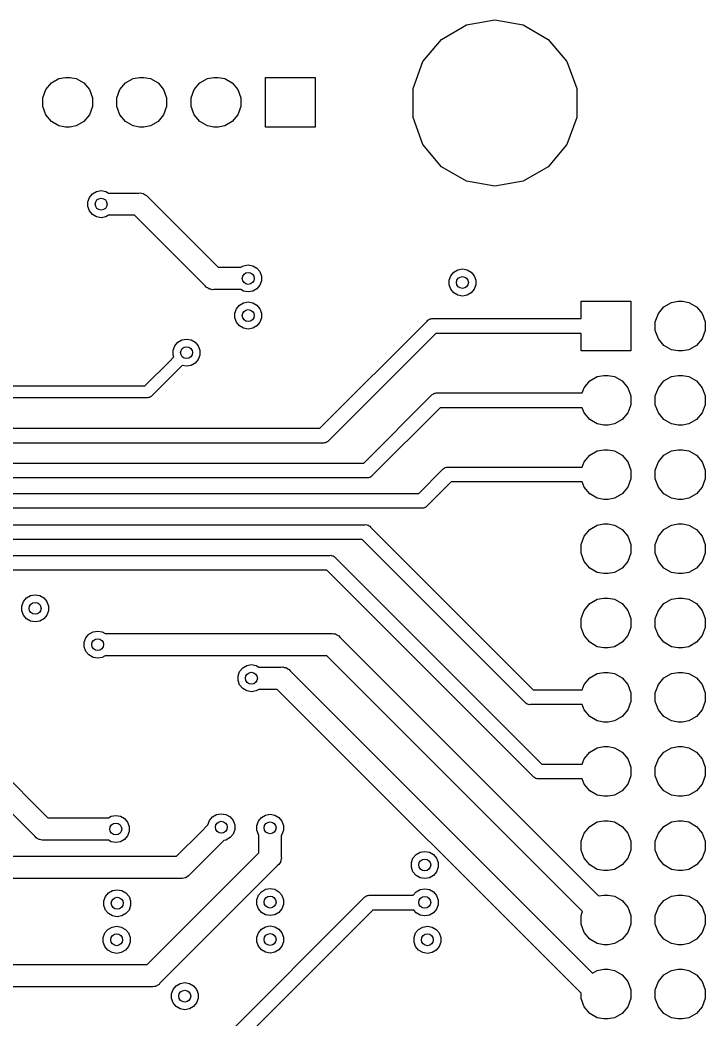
# Model space of a CAD drawing. Extents: x 91.5 to 190.2, y -113.9 to -59.9.
# Drawn here: x 164.84 to 188.28, y -94.12 to -59.94 of the extents above; entities that cross this region are included whole.
import ezdxf

# ---------------------------------------------------------------- set-up
doc = ezdxf.new("R2010")
doc.units = 0
doc.header["$MEASUREMENT"] = 0
doc.layers.add('BLACK', color=7, linetype='CONTINUOUS')

msp = doc.modelspace()

# ---------------------------------------------------------------- linework, layer by layer
at = {"layer": 'BLACK', "linetype": 'CONTINUOUS'}
for p, q in [((179.262, -60.602), (180.118, -60.1083)), ((180.118, -60.1083), (181.09, -59.9368)), ((181.09, -59.9368), (182.062, -60.1083)), ((182.062, -60.1083), (182.918, -60.602)), ((178.628, -61.3584), (179.262, -60.602)), ((182.918, -60.602), (183.552, -61.3584)), ((178.29, -62.2863), (178.628, -61.3584)), ((183.552, -61.3584), (183.89, -62.2863)), ((165.723, -62.3184), (165.915, -62.0888)), ((165.915, -62.0888), (166.175, -61.9389)), ((166.175, -61.9389), (166.396, -61.9)), ((166.396, -61.9), (166.544, -61.9)), ((166.544, -61.9), (166.765, -61.9389)), ((166.765, -61.9389), (167.025, -62.0888)), ((167.025, -62.0888), (167.217, -62.3184)), ((168.263, -62.3184), (168.455, -62.0888)), ((168.455, -62.0888), (168.715, -61.9389)), ((168.715, -61.9389), (168.936, -61.9)), ((168.936, -61.9), (169.084, -61.9)), ((169.084, -61.9), (169.305, -61.9389)), ((169.305, -61.9389), (169.565, -62.0888)), ((169.565, -62.0888), (169.757, -62.3184)), ((170.803, -62.3184), (170.995, -62.0888)), ((170.995, -62.0888), (171.255, -61.9389)), ((171.255, -61.9389), (171.476, -61.9)), ((171.476, -61.9), (171.624, -61.9)), ((171.624, -61.9), (171.845, -61.9389)), ((171.845, -61.9389), (172.105, -62.0888)), ((172.105, -62.0888), (172.297, -62.3184)), ((173.24, -63.6), (173.24, -61.9)), ((173.24, -61.9), (174.94, -61.9)), ((174.94, -61.9), (174.94, -63.6)), ((165.62, -62.6001), (165.723, -62.3184)), ((167.217, -62.3184), (167.32, -62.6001)), ((168.16, -62.6001), (168.263, -62.3184)), ((169.757, -62.3184), (169.86, -62.6001)), ((170.7, -62.6001), (170.803, -62.3184)), ((172.297, -62.3184), (172.4, -62.6001)), ((178.29, -63.2737), (178.29, -62.2863)), ((183.89, -62.2863), (183.89, -63.2737)), ((165.62, -62.8999), (165.62, -62.6001)), ((165.723, -63.1816), (165.62, -62.8999)), ((167.32, -62.8999), (167.217, -63.1816)), ((167.32, -62.6001), (167.32, -62.8999)), ((168.16, -62.8999), (168.16, -62.6001)), ((168.263, -63.1816), (168.16, -62.8999)), ((169.86, -62.8999), (169.757, -63.1816)), ((169.86, -62.6001), (169.86, -62.8999)), ((170.7, -62.8999), (170.7, -62.6001)), ((170.803, -63.1816), (170.7, -62.8999)), ((172.4, -62.8999), (172.297, -63.1816)), ((172.4, -62.6001), (172.4, -62.8999)), ((165.915, -63.4112), (165.723, -63.1816)), ((167.217, -63.1816), (167.025, -63.4112)), ((168.455, -63.4112), (168.263, -63.1816)), ((169.757, -63.1816), (169.565, -63.4112)), ((170.995, -63.4112), (170.803, -63.1816)), ((172.297, -63.1816), (172.105, -63.4112)), ((166.175, -63.5611), (165.915, -63.4112)), ((166.396, -63.6), (166.175, -63.5611)), ((166.765, -63.5611), (166.544, -63.6)), ((167.025, -63.4112), (166.765, -63.5611)), ((168.715, -63.5611), (168.455, -63.4112)), ((168.936, -63.6), (168.715, -63.5611)), ((169.305, -63.5611), (169.084, -63.6)), ((169.565, -63.4112), (169.305, -63.5611)), ((171.255, -63.5611), (170.995, -63.4112)), ((171.476, -63.6), (171.255, -63.5611)), ((171.845, -63.5611), (171.624, -63.6)), ((172.105, -63.4112), (171.845, -63.5611)), ((178.628, -64.2016), (178.29, -63.2737)), ((183.89, -63.2737), (183.552, -64.2016)), ((166.544, -63.6), (166.396, -63.6)), ((169.084, -63.6), (168.936, -63.6)), ((171.624, -63.6), (171.476, -63.6)), ((174.94, -63.6), (173.24, -63.6)), ((179.262, -64.958), (178.628, -64.2016)), ((183.552, -64.2016), (182.918, -64.958)), ((180.118, -65.4517), (179.262, -64.958)), ((182.918, -64.958), (182.062, -65.4517)), ((181.09, -65.6232), (180.118, -65.4517)), ((182.062, -65.4517), (181.09, -65.6232)), ((167.218, -66.0079), (167.322, -65.8844)), ((167.322, -65.8844), (167.461, -65.8037)), ((167.461, -65.8037), (167.62, -65.7757)), ((167.62, -65.7757), (167.779, -65.8037)), ((167.779, -65.8037), (167.874, -65.859)), ((167.874, -65.859), (168.903, -65.859)), ((168.903, -65.859), (168.954, -65.8546)), ((168.954, -65.8546), (169.003, -65.8677)), ((169.003, -65.8677), (169.052, -65.8765)), ((169.052, -65.8765), (169.067, -65.885)), ((169.067, -65.885), (169.083, -65.8894)), ((169.083, -65.8894), (169.125, -65.9184)), ((169.125, -65.9184), (169.169, -65.9436)), ((169.169, -65.9436), (169.201, -65.9824)), ((167.163, -66.1594), (167.218, -66.0079)), ((167.163, -66.3206), (167.163, -66.1594)), ((169.201, -65.9824), (171.618, -68.399)), ((167.218, -66.4721), (167.163, -66.3206)), ((167.322, -66.5956), (167.218, -66.4721)), ((167.461, -66.6763), (167.322, -66.5956)), ((167.874, -66.621), (167.779, -66.6763)), ((168.762, -66.621), (167.874, -66.621)), ((171.179, -69.0377), (168.762, -66.621)), ((167.62, -66.7043), (167.461, -66.6763)), ((167.779, -66.6763), (167.62, -66.7043)), ((172.396, -68.399), (172.491, -68.3437)), ((172.491, -68.3437), (172.65, -68.3157)), ((172.65, -68.3157), (172.809, -68.3437)), ((172.809, -68.3437), (172.948, -68.4244)), ((171.618, -68.399), (172.396, -68.399)), ((172.948, -68.4244), (173.052, -68.5479)), ((173.052, -68.5479), (173.107, -68.6994)), ((173.107, -68.6994), (173.107, -68.8606)), ((179.523, -68.8394), (179.578, -68.6879)), ((179.578, -68.6879), (179.682, -68.5644)), ((179.682, -68.5644), (179.821, -68.4837)), ((179.821, -68.4837), (179.98, -68.4557)), ((179.98, -68.4557), (180.139, -68.4837)), ((180.139, -68.4837), (180.278, -68.5644)), ((180.278, -68.5644), (180.382, -68.6879)), ((180.382, -68.6879), (180.437, -68.8394)), ((171.211, -69.0764), (171.179, -69.0377)), ((173.052, -69.0121), (172.948, -69.1356)), ((173.107, -68.8606), (173.052, -69.0121)), ((179.523, -69.0006), (179.523, -68.8394)), ((179.578, -69.1521), (179.523, -69.0006)), ((180.437, -69.0006), (180.382, -69.1521)), ((180.437, -68.8394), (180.437, -69.0006)), ((171.255, -69.1016), (171.211, -69.0764)), ((171.296, -69.1306), (171.255, -69.1016)), ((171.313, -69.135), (171.296, -69.1306)), ((171.328, -69.1435), (171.313, -69.135)), ((171.377, -69.1523), (171.328, -69.1435)), ((171.426, -69.1654), (171.377, -69.1523)), ((171.477, -69.161), (171.426, -69.1654)), ((172.396, -69.161), (171.477, -69.161)), ((172.491, -69.2163), (172.396, -69.161)), ((172.65, -69.2443), (172.491, -69.2163)), ((172.809, -69.2163), (172.65, -69.2443)), ((172.948, -69.1356), (172.809, -69.2163)), ((179.682, -69.2756), (179.578, -69.1521)), ((179.821, -69.3563), (179.682, -69.2756)), ((179.98, -69.3843), (179.821, -69.3563)), ((180.139, -69.3563), (179.98, -69.3843)), ((180.278, -69.2756), (180.139, -69.3563)), ((180.382, -69.1521), (180.278, -69.2756)), ((172.248, -69.8179), (172.352, -69.6944)), ((172.352, -69.6944), (172.491, -69.6137)), ((172.491, -69.6137), (172.65, -69.5857)), ((172.65, -69.5857), (172.809, -69.6137)), ((172.809, -69.6137), (172.948, -69.6944)), ((172.948, -69.6944), (173.052, -69.8179)), ((184.04, -70.156), (184.04, -69.56)), ((184.04, -69.56), (185.74, -69.56)), ((185.74, -69.56), (185.74, -71.26)), ((186.875, -69.7488), (187.135, -69.5989)), ((187.135, -69.5989), (187.356, -69.56)), ((187.356, -69.56), (187.504, -69.56)), ((187.504, -69.56), (187.725, -69.5989)), ((187.725, -69.5989), (187.985, -69.7488)), ((172.193, -69.9694), (172.248, -69.8179)), ((172.193, -70.1306), (172.193, -69.9694)), ((173.052, -69.8179), (173.107, -69.9694)), ((173.107, -69.9694), (173.107, -70.1306)), ((186.58, -70.2601), (186.683, -69.9784)), ((186.683, -69.9784), (186.875, -69.7488)), ((187.985, -69.7488), (188.177, -69.9784)), ((188.177, -69.9784), (188.28, -70.2601)), ((172.248, -70.2821), (172.193, -70.1306)), ((172.352, -70.4056), (172.248, -70.2821)), ((172.491, -70.4863), (172.352, -70.4056)), ((172.948, -70.4056), (172.809, -70.4863)), ((173.052, -70.2821), (172.948, -70.4056)), ((173.107, -70.1306), (173.052, -70.2821)), ((175.105, -73.906), (178.773, -70.2382)), ((178.773, -70.2382), (178.794, -70.2124)), ((178.794, -70.2124), (178.823, -70.1956)), ((178.823, -70.1956), (178.851, -70.1762)), ((178.851, -70.1762), (178.862, -70.1733)), ((178.862, -70.1733), (178.872, -70.1676)), ((178.872, -70.1676), (178.905, -70.1618)), ((178.905, -70.1618), (178.938, -70.1531)), ((178.938, -70.1531), (178.971, -70.156)), ((178.971, -70.156), (184.04, -70.156)), ((186.58, -70.5599), (186.58, -70.2601)), ((188.28, -70.2601), (188.28, -70.5599)), ((172.65, -70.5143), (172.491, -70.4863)), ((172.809, -70.4863), (172.65, -70.5143)), ((179.065, -70.664), (175.397, -74.3318)), ((184.04, -70.664), (179.065, -70.664)), ((184.04, -71.26), (184.04, -70.664)), ((186.683, -70.8416), (186.58, -70.5599)), ((188.28, -70.5599), (188.177, -70.8416)), ((170.083, -71.2394), (170.138, -71.0879)), ((170.138, -71.0879), (170.242, -70.9644)), ((170.242, -70.9644), (170.381, -70.8837)), ((170.381, -70.8837), (170.54, -70.8557)), ((170.54, -70.8557), (170.699, -70.8837)), ((170.699, -70.8837), (170.838, -70.9644)), ((170.838, -70.9644), (170.942, -71.0879)), ((170.942, -71.0879), (170.997, -71.2394)), ((186.875, -71.0712), (186.683, -70.8416)), ((187.135, -71.2211), (186.875, -71.0712)), ((187.985, -71.0712), (187.725, -71.2211)), ((188.177, -70.8416), (187.985, -71.0712)), ((170.083, -71.4006), (170.083, -71.2394)), ((170.107, -71.466), (170.083, -71.4006)), ((170.997, -71.4006), (170.942, -71.5521)), ((170.997, -71.2394), (170.997, -71.4006)), ((185.74, -71.26), (184.04, -71.26)), ((187.356, -71.26), (187.135, -71.2211)), ((187.504, -71.26), (187.356, -71.26)), ((187.725, -71.2211), (187.504, -71.26)), ((169.116, -72.4568), (169.952, -71.6209)), ((169.952, -71.6209), (170.107, -71.466)), ((169.952, -71.6209), (169.952, -71.6209)), ((170.39, -71.7577), (170.239, -71.9083)), ((170.54, -71.7843), (170.39, -71.7577)), ((170.699, -71.7563), (170.54, -71.7843)), ((170.838, -71.6756), (170.699, -71.7563)), ((170.942, -71.5521), (170.838, -71.6756)), ((170.239, -71.9083), (169.35, -72.7974)), ((170.239, -71.9083), (170.239, -71.9083)), ((184.595, -72.1389), (184.816, -72.1)), ((184.816, -72.1), (184.964, -72.1)), ((184.964, -72.1), (185.185, -72.1389)), ((187.135, -72.1389), (187.356, -72.1)), ((187.356, -72.1), (187.504, -72.1)), ((187.504, -72.1), (187.725, -72.1389)), ((158.743, -72.4568), (169.116, -72.4568)), ((184.143, -72.5184), (184.335, -72.2888)), ((184.335, -72.2888), (184.595, -72.1389)), ((185.185, -72.1389), (185.445, -72.2888)), ((185.445, -72.2888), (185.637, -72.5184)), ((186.683, -72.5184), (186.875, -72.2888)), ((186.875, -72.2888), (187.135, -72.1389)), ((187.725, -72.1389), (187.985, -72.2888)), ((187.985, -72.2888), (188.177, -72.5184)), ((169.35, -72.7974), (169.333, -72.8181)), ((176.605, -75.096), (178.923, -72.7782)), ((178.923, -72.7782), (178.944, -72.7524)), ((178.944, -72.7524), (178.973, -72.7356)), ((178.973, -72.7356), (179.001, -72.7162)), ((179.001, -72.7162), (179.012, -72.7133)), ((179.012, -72.7133), (179.022, -72.7076)), ((179.022, -72.7076), (179.055, -72.7018)), ((179.055, -72.7018), (179.088, -72.6931)), ((179.088, -72.6931), (179.121, -72.696)), ((179.121, -72.696), (184.078, -72.696)), ((184.078, -72.696), (184.143, -72.5184)), ((185.637, -72.5184), (185.74, -72.8001)), ((185.74, -72.8001), (185.74, -73.0999)), ((186.58, -72.8001), (186.683, -72.5184)), ((186.58, -73.0999), (186.58, -72.8001)), ((188.177, -72.5184), (188.28, -72.8001)), ((188.28, -72.8001), (188.28, -73.0999)), ((169.191, -72.8632), (158.743, -72.8632)), ((169.218, -72.8655), (169.191, -72.8632)), ((169.244, -72.8586), (169.218, -72.8655)), ((169.271, -72.8539), (169.244, -72.8586)), ((169.278, -72.8494), (169.271, -72.8539)), ((169.287, -72.847), (169.278, -72.8494)), ((169.309, -72.8315), (169.287, -72.847)), ((169.333, -72.8181), (169.309, -72.8315)), ((185.74, -73.0999), (185.637, -73.3816)), ((186.683, -73.3816), (186.58, -73.0999)), ((188.28, -73.0999), (188.177, -73.3816)), ((179.215, -73.204), (176.897, -75.5218)), ((184.078, -73.204), (179.215, -73.204)), ((184.143, -73.3816), (184.078, -73.204)), ((184.335, -73.6112), (184.143, -73.3816)), ((185.637, -73.3816), (185.445, -73.6112)), ((186.875, -73.6112), (186.683, -73.3816)), ((188.177, -73.3816), (187.985, -73.6112)), ((184.595, -73.7611), (184.335, -73.6112)), ((184.816, -73.8), (184.595, -73.7611)), ((184.964, -73.8), (184.816, -73.8)), ((185.185, -73.7611), (184.964, -73.8)), ((185.445, -73.6112), (185.185, -73.7611)), ((187.135, -73.7611), (186.875, -73.6112)), ((187.356, -73.8), (187.135, -73.7611)), ((187.504, -73.8), (187.356, -73.8)), ((187.725, -73.7611), (187.504, -73.8)), ((187.985, -73.6112), (187.725, -73.7611)), ((144.051, -73.906), (175.105, -73.906)), ((175.199, -74.414), (144.145, -74.414)), ((175.232, -74.4169), (175.199, -74.414)), ((175.265, -74.4082), (175.232, -74.4169)), ((175.298, -74.4024), (175.265, -74.4082)), ((175.308, -74.3967), (175.298, -74.4024)), ((175.319, -74.3938), (175.308, -74.3967)), ((175.347, -74.3744), (175.319, -74.3938)), ((175.376, -74.3576), (175.347, -74.3744)), ((175.397, -74.3318), (175.376, -74.3576)), ((184.143, -75.0584), (184.335, -74.8288)), ((184.335, -74.8288), (184.595, -74.6789)), ((184.595, -74.6789), (184.816, -74.64)), ((184.816, -74.64), (184.964, -74.64)), ((184.964, -74.64), (185.185, -74.6789)), ((185.185, -74.6789), (185.445, -74.8288)), ((185.445, -74.8288), (185.637, -75.0584)), ((186.683, -75.0584), (186.875, -74.8288)), ((186.875, -74.8288), (187.135, -74.6789)), ((187.135, -74.6789), (187.356, -74.64)), ((187.356, -74.64), (187.504, -74.64)), ((187.504, -74.64), (187.725, -74.6789)), ((187.725, -74.6789), (187.985, -74.8288)), ((187.985, -74.8288), (188.177, -75.0584)), ((144.651, -75.096), (176.605, -75.096)), ((184.078, -75.236), (184.143, -75.0584)), ((185.637, -75.0584), (185.74, -75.3401)), ((186.58, -75.3401), (186.683, -75.0584)), ((188.177, -75.0584), (188.28, -75.3401)), ((176.876, -75.5476), (176.847, -75.5644)), ((176.897, -75.5218), (176.876, -75.5476)), ((178.485, -76.136), (179.303, -75.3182)), ((179.303, -75.3182), (179.324, -75.2924)), ((179.324, -75.2924), (179.353, -75.2756)), ((179.353, -75.2756), (179.381, -75.2562)), ((179.381, -75.2562), (179.392, -75.2533)), ((179.392, -75.2533), (179.402, -75.2476)), ((179.402, -75.2476), (179.435, -75.2418)), ((179.435, -75.2418), (179.468, -75.2331)), ((179.468, -75.2331), (179.501, -75.236)), ((179.501, -75.236), (184.078, -75.236)), ((185.74, -75.3401), (185.74, -75.6399)), ((186.58, -75.6399), (186.58, -75.3401)), ((188.28, -75.3401), (188.28, -75.6399)), ((176.699, -75.604), (144.745, -75.604)), ((176.732, -75.6069), (176.699, -75.604)), ((176.765, -75.5982), (176.732, -75.6069)), ((176.798, -75.5924), (176.765, -75.5982)), ((176.808, -75.5867), (176.798, -75.5924)), ((176.819, -75.5838), (176.808, -75.5867)), ((176.847, -75.5644), (176.819, -75.5838)), ((179.595, -75.744), (178.777, -76.5618)), ((184.078, -75.744), (179.595, -75.744)), ((184.143, -75.9216), (184.078, -75.744)), ((185.74, -75.6399), (185.637, -75.9216)), ((186.683, -75.9216), (186.58, -75.6399)), ((188.28, -75.6399), (188.177, -75.9216)), ((145.561, -76.136), (178.485, -76.136)), ((184.335, -76.1512), (184.143, -75.9216)), ((184.595, -76.3011), (184.335, -76.1512)), ((185.445, -76.1512), (185.185, -76.3011)), ((185.637, -75.9216), (185.445, -76.1512)), ((186.875, -76.1512), (186.683, -75.9216)), ((187.135, -76.3011), (186.875, -76.1512)), ((187.985, -76.1512), (187.725, -76.3011)), ((188.177, -75.9216), (187.985, -76.1512)), ((178.777, -76.5618), (178.756, -76.5876)), ((184.816, -76.34), (184.595, -76.3011)), ((184.964, -76.34), (184.816, -76.34)), ((185.185, -76.3011), (184.964, -76.34)), ((187.356, -76.34), (187.135, -76.3011)), ((187.504, -76.34), (187.356, -76.34)), ((187.725, -76.3011), (187.504, -76.34)), ((178.579, -76.644), (145.655, -76.644)), ((178.612, -76.6469), (178.579, -76.644)), ((178.645, -76.6382), (178.612, -76.6469)), ((178.678, -76.6324), (178.645, -76.6382)), ((178.688, -76.6267), (178.678, -76.6324)), ((178.699, -76.6238), (178.688, -76.6267)), ((178.727, -76.6044), (178.699, -76.6238)), ((178.756, -76.5876), (178.727, -76.6044)), ((151.561, -77.206), (176.639, -77.206)), ((176.639, -77.206), (176.672, -77.2031)), ((176.672, -77.2031), (176.705, -77.2118)), ((176.705, -77.2118), (176.738, -77.2176)), ((176.738, -77.2176), (176.748, -77.2233)), ((176.748, -77.2233), (176.759, -77.2262)), ((176.759, -77.2262), (176.787, -77.2456)), ((176.787, -77.2456), (176.816, -77.2624)), ((184.335, -77.3688), (184.595, -77.2189)), ((184.595, -77.2189), (184.816, -77.18)), ((184.816, -77.18), (184.964, -77.18)), ((184.964, -77.18), (185.185, -77.2189)), ((185.185, -77.2189), (185.445, -77.3688)), ((186.875, -77.3688), (187.135, -77.2189)), ((187.135, -77.2189), (187.356, -77.18)), ((187.356, -77.18), (187.504, -77.18)), ((187.504, -77.18), (187.725, -77.2189)), ((187.725, -77.2189), (187.985, -77.3688)), ((176.816, -77.2624), (176.837, -77.2882)), ((176.837, -77.2882), (182.405, -82.856)), ((184.04, -77.8801), (184.143, -77.5984)), ((184.143, -77.5984), (184.335, -77.3688)), ((185.445, -77.3688), (185.637, -77.5984)), ((185.637, -77.5984), (185.74, -77.8801)), ((186.58, -77.8801), (186.683, -77.5984)), ((186.683, -77.5984), (186.875, -77.3688)), ((187.985, -77.3688), (188.177, -77.5984)), ((188.177, -77.5984), (188.28, -77.8801)), ((176.545, -77.714), (151.655, -77.714)), ((182.113, -83.2818), (176.545, -77.714)), ((184.04, -78.1799), (184.04, -77.8801)), ((185.74, -77.8801), (185.74, -78.1799)), ((186.58, -78.1799), (186.58, -77.8801)), ((188.28, -77.8801), (188.28, -78.1799)), ((158.821, -78.256), (175.439, -78.256)), ((175.439, -78.256), (175.472, -78.2531)), ((175.472, -78.2531), (175.505, -78.2618)), ((175.505, -78.2618), (175.538, -78.2676)), ((175.538, -78.2676), (175.548, -78.2733)), ((175.548, -78.2733), (175.559, -78.2762)), ((175.559, -78.2762), (175.587, -78.2956)), ((184.143, -78.4616), (184.04, -78.1799)), ((185.74, -78.1799), (185.637, -78.4616)), ((186.683, -78.4616), (186.58, -78.1799)), ((188.28, -78.1799), (188.177, -78.4616)), ((175.587, -78.2956), (175.616, -78.3124)), ((175.616, -78.3124), (175.637, -78.3382)), ((175.637, -78.3382), (182.695, -85.396)), ((184.335, -78.6912), (184.143, -78.4616)), ((185.637, -78.4616), (185.445, -78.6912)), ((186.875, -78.6912), (186.683, -78.4616)), ((188.177, -78.4616), (187.985, -78.6912)), ((175.345, -78.764), (158.915, -78.764)), ((182.403, -85.8218), (175.345, -78.764)), ((184.595, -78.8411), (184.335, -78.6912)), ((184.816, -78.88), (184.595, -78.8411)), ((184.964, -78.88), (184.816, -78.88)), ((185.185, -78.8411), (184.964, -78.88)), ((185.445, -78.6912), (185.185, -78.8411)), ((187.135, -78.8411), (186.875, -78.6912)), ((187.356, -78.88), (187.135, -78.8411)), ((187.504, -78.88), (187.356, -78.88)), ((187.725, -78.8411), (187.504, -78.88)), ((187.985, -78.6912), (187.725, -78.8411)), ((165.062, -79.7144), (165.201, -79.6337)), ((165.201, -79.6337), (165.36, -79.6057)), ((165.36, -79.6057), (165.519, -79.6337)), ((165.519, -79.6337), (165.658, -79.7144)), ((164.903, -79.9894), (164.958, -79.8379)), ((164.903, -80.1506), (164.903, -79.9894)), ((164.958, -79.8379), (165.062, -79.7144)), ((165.658, -79.7144), (165.762, -79.8379)), ((165.762, -79.8379), (165.817, -79.9894)), ((165.817, -79.9894), (165.817, -80.1506)), ((184.143, -80.1384), (184.335, -79.9088)), ((184.335, -79.9088), (184.595, -79.7589)), ((184.595, -79.7589), (184.816, -79.72)), ((184.816, -79.72), (184.964, -79.72)), ((184.964, -79.72), (185.185, -79.7589)), ((185.185, -79.7589), (185.445, -79.9088)), ((185.445, -79.9088), (185.637, -80.1384)), ((186.683, -80.1384), (186.875, -79.9088)), ((186.875, -79.9088), (187.135, -79.7589)), ((187.135, -79.7589), (187.356, -79.72)), ((187.356, -79.72), (187.504, -79.72)), ((187.504, -79.72), (187.725, -79.7589)), ((187.725, -79.7589), (187.985, -79.9088)), ((187.985, -79.9088), (188.177, -80.1384)), ((164.958, -80.3021), (164.903, -80.1506)), ((165.062, -80.4256), (164.958, -80.3021)), ((165.762, -80.3021), (165.658, -80.4256)), ((165.817, -80.1506), (165.762, -80.3021)), ((184.04, -80.4201), (184.143, -80.1384)), ((185.637, -80.1384), (185.74, -80.4201)), ((186.58, -80.4201), (186.683, -80.1384)), ((188.177, -80.1384), (188.28, -80.4201)), ((165.201, -80.5063), (165.062, -80.4256)), ((165.36, -80.5343), (165.201, -80.5063)), ((165.519, -80.5063), (165.36, -80.5343)), ((165.658, -80.4256), (165.519, -80.5063)), ((184.04, -80.7199), (184.04, -80.4201)), ((185.74, -80.4201), (185.74, -80.7199)), ((186.58, -80.7199), (186.58, -80.4201)), ((188.28, -80.4201), (188.28, -80.7199)), ((167.098, -81.0779), (167.202, -80.9544)), ((167.202, -80.9544), (167.341, -80.8737)), ((167.341, -80.8737), (167.5, -80.8457)), ((167.5, -80.8457), (167.659, -80.8737)), ((167.659, -80.8737), (167.754, -80.929)), ((167.754, -80.929), (175.483, -80.929)), ((175.483, -80.929), (175.534, -80.9246)), ((175.534, -80.9246), (175.583, -80.9377)), ((175.583, -80.9377), (175.632, -80.9465)), ((175.632, -80.9465), (175.647, -80.955)), ((175.647, -80.955), (175.663, -80.9594)), ((175.663, -80.9594), (175.705, -80.9884)), ((175.705, -80.9884), (175.749, -81.0136)), ((175.749, -81.0136), (175.781, -81.0524)), ((184.143, -81.0016), (184.04, -80.7199)), ((184.335, -81.2312), (184.143, -81.0016)), ((185.637, -81.0016), (185.445, -81.2312)), ((185.74, -80.7199), (185.637, -81.0016)), ((186.683, -81.0016), (186.58, -80.7199)), ((186.875, -81.2312), (186.683, -81.0016)), ((188.177, -81.0016), (187.985, -81.2312)), ((188.28, -80.7199), (188.177, -81.0016)), ((167.043, -81.2294), (167.098, -81.0779)), ((167.043, -81.3906), (167.043, -81.2294)), ((175.781, -81.0524), (184.64, -89.911)), ((184.595, -81.3811), (184.335, -81.2312)), ((185.445, -81.2312), (185.185, -81.3811)), ((187.135, -81.3811), (186.875, -81.2312)), ((187.985, -81.2312), (187.725, -81.3811)), ((167.098, -81.5421), (167.043, -81.3906)), ((167.202, -81.6656), (167.098, -81.5421)), ((167.341, -81.7463), (167.202, -81.6656)), ((167.754, -81.691), (167.659, -81.7463)), ((175.342, -81.691), (167.754, -81.691)), ((184.091, -90.4399), (175.342, -81.691)), ((184.816, -81.42), (184.595, -81.3811)), ((184.964, -81.42), (184.816, -81.42)), ((185.185, -81.3811), (184.964, -81.42)), ((187.356, -81.42), (187.135, -81.3811)), ((187.504, -81.42), (187.356, -81.42)), ((187.725, -81.3811), (187.504, -81.42)), ((167.5, -81.7743), (167.341, -81.7463)), ((167.659, -81.7463), (167.5, -81.7743)), ((172.462, -82.1044), (172.601, -82.0237)), ((172.601, -82.0237), (172.76, -81.9957)), ((172.76, -81.9957), (172.919, -82.0237)), ((172.919, -82.0237), (173.014, -82.079)), ((172.303, -82.3794), (172.358, -82.2279)), ((172.303, -82.5406), (172.303, -82.3794)), ((172.358, -82.2279), (172.462, -82.1044)), ((173.014, -82.079), (173.783, -82.079)), ((173.783, -82.079), (173.834, -82.0746)), ((173.834, -82.0746), (173.883, -82.0877)), ((173.883, -82.0877), (173.932, -82.0965)), ((173.932, -82.0965), (173.947, -82.105)), ((173.947, -82.105), (173.963, -82.1094)), ((173.963, -82.1094), (174.005, -82.1384)), ((174.005, -82.1384), (174.049, -82.1636)), ((174.049, -82.1636), (174.081, -82.2024)), ((174.081, -82.2024), (184.432, -92.553)), ((184.335, -82.4488), (184.595, -82.2989)), ((184.595, -82.2989), (184.816, -82.26)), ((184.816, -82.26), (184.964, -82.26)), ((184.964, -82.26), (185.185, -82.2989)), ((185.185, -82.2989), (185.445, -82.4488)), ((186.875, -82.4488), (187.135, -82.2989)), ((187.135, -82.2989), (187.356, -82.26)), ((187.356, -82.26), (187.504, -82.26)), ((187.504, -82.26), (187.725, -82.2989)), ((187.725, -82.2989), (187.985, -82.4488)), ((172.358, -82.6921), (172.303, -82.5406)), ((172.462, -82.8156), (172.358, -82.6921)), ((184.078, -82.856), (184.143, -82.6784)), ((184.143, -82.6784), (184.335, -82.4488)), ((185.445, -82.4488), (185.637, -82.6784)), ((185.637, -82.6784), (185.74, -82.9601)), ((186.58, -82.9601), (186.683, -82.6784)), ((186.683, -82.6784), (186.875, -82.4488)), ((187.985, -82.4488), (188.177, -82.6784)), ((188.177, -82.6784), (188.28, -82.9601)), ((172.601, -82.8963), (172.462, -82.8156)), ((172.76, -82.9243), (172.601, -82.8963)), ((172.919, -82.8963), (172.76, -82.9243)), ((173.014, -82.841), (172.919, -82.8963)), ((173.642, -82.841), (173.014, -82.841)), ((184.04, -93.2388), (173.642, -82.841)), ((182.405, -82.856), (184.078, -82.856)), ((185.74, -82.9601), (185.74, -83.2599)), ((186.58, -83.2599), (186.58, -82.9601)), ((188.28, -82.9601), (188.28, -83.2599)), ((182.134, -83.3076), (182.113, -83.2818)), ((182.163, -83.3244), (182.134, -83.3076)), ((182.191, -83.3438), (182.163, -83.3244)), ((182.202, -83.3467), (182.191, -83.3438)), ((182.212, -83.3524), (182.202, -83.3467)), ((182.245, -83.3582), (182.212, -83.3524)), ((182.278, -83.3669), (182.245, -83.3582)), ((182.311, -83.364), (182.278, -83.3669)), ((184.078, -83.364), (182.311, -83.364)), ((184.143, -83.5416), (184.078, -83.364)), ((185.74, -83.2599), (185.637, -83.5416)), ((186.683, -83.5416), (186.58, -83.2599)), ((188.28, -83.2599), (188.177, -83.5416)), ((184.335, -83.7712), (184.143, -83.5416)), ((185.637, -83.5416), (185.445, -83.7712)), ((186.875, -83.7712), (186.683, -83.5416)), ((188.177, -83.5416), (187.985, -83.7712)), ((162.591, -84.0322), (165.798, -87.239)), ((184.595, -83.9211), (184.335, -83.7712)), ((184.816, -83.96), (184.595, -83.9211)), ((184.964, -83.96), (184.816, -83.96)), ((185.185, -83.9211), (184.964, -83.96)), ((185.445, -83.7712), (185.185, -83.9211)), ((187.135, -83.9211), (186.875, -83.7712)), ((187.356, -83.96), (187.135, -83.9211)), ((187.504, -83.96), (187.356, -83.96)), ((187.725, -83.9211), (187.504, -83.96)), ((187.985, -83.7712), (187.725, -83.9211)), ((165.359, -87.8776), (161.952, -84.4712)), ((184.143, -85.2184), (184.335, -84.9888)), ((184.335, -84.9888), (184.595, -84.8389)), ((184.595, -84.8389), (184.816, -84.8)), ((184.816, -84.8), (184.964, -84.8)), ((184.964, -84.8), (185.185, -84.8389)), ((185.185, -84.8389), (185.445, -84.9888)), ((185.445, -84.9888), (185.637, -85.2184)), ((186.683, -85.2184), (186.875, -84.9888)), ((186.875, -84.9888), (187.135, -84.8389)), ((187.135, -84.8389), (187.356, -84.8)), ((187.356, -84.8), (187.504, -84.8)), ((187.504, -84.8), (187.725, -84.8389)), ((187.725, -84.8389), (187.985, -84.9888)), ((187.985, -84.9888), (188.177, -85.2184)), ((182.695, -85.396), (184.078, -85.396)), ((184.078, -85.396), (184.143, -85.2184)), ((185.637, -85.2184), (185.74, -85.5001)), ((186.58, -85.5001), (186.683, -85.2184)), ((188.177, -85.2184), (188.28, -85.5001)), ((185.74, -85.7999), (185.637, -86.0816)), ((185.74, -85.5001), (185.74, -85.7999)), ((186.58, -85.7999), (186.58, -85.5001)), ((186.683, -86.0816), (186.58, -85.7999)), ((188.28, -85.7999), (188.177, -86.0816)), ((188.28, -85.5001), (188.28, -85.7999)), ((182.424, -85.8476), (182.403, -85.8218)), ((182.453, -85.8644), (182.424, -85.8476)), ((182.481, -85.8838), (182.453, -85.8644)), ((182.492, -85.8867), (182.481, -85.8838)), ((182.502, -85.8924), (182.492, -85.8867)), ((182.535, -85.8982), (182.502, -85.8924)), ((182.568, -85.9069), (182.535, -85.8982)), ((182.601, -85.904), (182.568, -85.9069)), ((184.078, -85.904), (182.601, -85.904)), ((184.143, -86.0816), (184.078, -85.904)), ((184.335, -86.3112), (184.143, -86.0816)), ((185.637, -86.0816), (185.445, -86.3112)), ((186.875, -86.3112), (186.683, -86.0816)), ((188.177, -86.0816), (187.985, -86.3112)), ((184.595, -86.4611), (184.335, -86.3112)), ((184.816, -86.5), (184.595, -86.4611)), ((185.185, -86.4611), (184.964, -86.5)), ((185.445, -86.3112), (185.185, -86.4611)), ((187.135, -86.4611), (186.875, -86.3112)), ((187.356, -86.5), (187.135, -86.4611)), ((187.725, -86.4611), (187.504, -86.5)), ((187.985, -86.3112), (187.725, -86.4611)), ((184.964, -86.5), (184.816, -86.5)), ((187.504, -86.5), (187.356, -86.5)), ((167.961, -87.1837), (168.12, -87.1557)), ((168.12, -87.1557), (168.279, -87.1837)), ((171.432, -87.2044), (171.571, -87.1237)), ((171.571, -87.1237), (171.73, -87.0957)), ((171.73, -87.0957), (171.889, -87.1237)), ((171.889, -87.1237), (172.028, -87.2044)), ((173.102, -87.2244), (173.241, -87.1437)), ((173.241, -87.1437), (173.4, -87.1157)), ((173.4, -87.1157), (173.559, -87.1437)), ((173.559, -87.1437), (173.698, -87.2244)), ((165.798, -87.239), (167.866, -87.239)), ((167.866, -87.239), (167.961, -87.1837)), ((168.279, -87.1837), (168.418, -87.2644)), ((168.418, -87.2644), (168.522, -87.3879)), ((168.522, -87.3879), (168.577, -87.5394)), ((171.027, -87.7242), (171.273, -87.4778)), ((171.273, -87.4778), (171.328, -87.3279)), ((171.328, -87.3279), (171.432, -87.2044)), ((172.028, -87.2044), (172.132, -87.3279)), ((172.132, -87.3279), (172.187, -87.4794)), ((172.187, -87.4794), (172.187, -87.6406)), ((172.943, -87.4994), (172.998, -87.3479)), ((172.943, -87.6606), (172.943, -87.4994)), ((172.998, -87.3479), (173.102, -87.2244)), ((173.698, -87.2244), (173.802, -87.3479)), ((173.802, -87.3479), (173.857, -87.4994)), ((173.857, -87.4994), (173.857, -87.6606)), ((184.335, -87.5288), (184.595, -87.3789)), ((184.595, -87.3789), (184.816, -87.34)), ((184.816, -87.34), (184.964, -87.34)), ((184.964, -87.34), (185.185, -87.3789)), ((185.185, -87.3789), (185.445, -87.5288)), ((186.875, -87.5288), (187.135, -87.3789)), ((187.135, -87.3789), (187.356, -87.34)), ((187.356, -87.34), (187.504, -87.34)), ((187.504, -87.34), (187.725, -87.3789)), ((187.725, -87.3789), (187.985, -87.5288)), ((168.522, -87.8521), (168.418, -87.9756)), ((168.577, -87.7006), (168.522, -87.8521)), ((168.577, -87.5394), (168.577, -87.7006)), ((170.202, -88.549), (171.027, -87.7242)), ((171.027, -87.7242), (171.027, -87.7242)), ((172.132, -87.7921), (172.028, -87.9156)), ((172.187, -87.6406), (172.132, -87.7921)), ((172.998, -87.8121), (172.943, -87.6606)), ((173.019, -87.8372), (172.998, -87.8121)), ((173.019, -88.4322), (173.019, -87.8372)), ((173.802, -87.8121), (173.781, -87.8372)), ((173.781, -87.8372), (173.781, -88.5734)), ((173.857, -87.6606), (173.802, -87.8121)), ((184.04, -88.0401), (184.143, -87.7584)), ((184.143, -87.7584), (184.335, -87.5288)), ((185.445, -87.5288), (185.637, -87.7584)), ((185.637, -87.7584), (185.74, -88.0401)), ((186.58, -88.0401), (186.683, -87.7584)), ((186.683, -87.7584), (186.875, -87.5288)), ((187.985, -87.5288), (188.177, -87.7584)), ((188.177, -87.7584), (188.28, -88.0401)), ((165.391, -87.9164), (165.359, -87.8776)), ((165.435, -87.9416), (165.391, -87.9164)), ((165.476, -87.9706), (165.435, -87.9416)), ((165.493, -87.975), (165.476, -87.9706)), ((165.508, -87.9835), (165.493, -87.975)), ((165.557, -87.9923), (165.508, -87.9835)), ((165.606, -88.0054), (165.557, -87.9923)), ((165.657, -88.001), (165.606, -88.0054)), ((167.866, -88.001), (165.657, -88.001)), ((167.961, -88.0563), (167.866, -88.001)), ((168.12, -88.0843), (167.961, -88.0563)), ((168.279, -88.0563), (168.12, -88.0843)), ((168.418, -87.9756), (168.279, -88.0563)), ((171.821, -88.0083), (171.566, -88.263)), ((171.889, -87.9963), (171.821, -88.0083)), ((172.028, -87.9156), (171.889, -87.9963)), ((184.04, -88.3399), (184.04, -88.0401)), ((185.74, -88.0401), (185.74, -88.3399)), ((186.58, -88.3399), (186.58, -88.0401)), ((188.28, -88.0401), (188.28, -88.3399)), ((169.192, -92.259), (173.019, -88.4322)), ((171.566, -88.263), (170.641, -89.1876)), ((171.566, -88.263), (171.566, -88.263)), ((178.288, -88.6179), (178.392, -88.4944)), ((178.392, -88.4944), (178.531, -88.4137)), ((178.531, -88.4137), (178.69, -88.3857)), ((178.69, -88.3857), (178.849, -88.4137)), ((178.849, -88.4137), (178.988, -88.4944)), ((178.988, -88.4944), (179.092, -88.6179)), ((184.143, -88.6216), (184.04, -88.3399)), ((185.74, -88.3399), (185.637, -88.6216)), ((186.683, -88.6216), (186.58, -88.3399)), ((188.28, -88.3399), (188.177, -88.6216)), ((157.797, -88.549), (170.202, -88.549)), ((173.658, -88.8712), (169.631, -92.8976)), ((173.696, -88.8387), (173.658, -88.8712)), ((173.722, -88.7949), (173.696, -88.8387)), ((173.751, -88.7535), (173.722, -88.7949)), ((173.755, -88.7371), (173.751, -88.7535)), ((173.764, -88.7223), (173.755, -88.7371)), ((173.772, -88.6725), (173.764, -88.7223)), ((173.785, -88.6237), (173.772, -88.6725)), ((173.781, -88.5734), (173.785, -88.6237)), ((178.233, -88.7694), (178.288, -88.6179)), ((178.233, -88.9306), (178.233, -88.7694)), ((179.092, -88.6179), (179.147, -88.7694)), ((179.147, -88.7694), (179.147, -88.9306)), ((184.335, -88.8512), (184.143, -88.6216)), ((184.595, -89.0011), (184.335, -88.8512)), ((185.445, -88.8512), (185.185, -89.0011)), ((185.637, -88.6216), (185.445, -88.8512)), ((186.875, -88.8512), (186.683, -88.6216)), ((187.135, -89.0011), (186.875, -88.8512)), ((187.985, -88.8512), (187.725, -89.0011)), ((188.177, -88.6216), (187.985, -88.8512)), ((170.641, -89.1876), (170.609, -89.2264)), ((178.288, -89.0821), (178.233, -88.9306)), ((178.392, -89.2056), (178.288, -89.0821)), ((178.531, -89.2863), (178.392, -89.2056)), ((178.988, -89.2056), (178.849, -89.2863)), ((179.092, -89.0821), (178.988, -89.2056)), ((179.147, -88.9306), (179.092, -89.0821)), ((184.816, -89.04), (184.595, -89.0011)), ((184.964, -89.04), (184.816, -89.04)), ((185.185, -89.0011), (184.964, -89.04)), ((187.356, -89.04), (187.135, -89.0011)), ((187.504, -89.04), (187.356, -89.04)), ((187.725, -89.0011), (187.504, -89.04)), ((170.343, -89.311), (157.938, -89.311)), ((170.394, -89.3154), (170.343, -89.311)), ((170.443, -89.3023), (170.394, -89.3154)), ((170.492, -89.2935), (170.443, -89.3023)), ((170.507, -89.285), (170.492, -89.2935)), ((170.523, -89.2806), (170.507, -89.285)), ((170.565, -89.2516), (170.523, -89.2806)), ((170.609, -89.2264), (170.565, -89.2516)), ((178.69, -89.3143), (178.531, -89.2863)), ((178.849, -89.2863), (178.69, -89.3143)), ((167.768, -89.9279), (167.872, -89.8044)), ((167.872, -89.8044), (168.011, -89.7237)), ((168.011, -89.7237), (168.17, -89.6957)), ((168.17, -89.6957), (168.329, -89.7237)), ((168.329, -89.7237), (168.468, -89.8044)), ((168.468, -89.8044), (168.572, -89.9279)), ((172.943, -90.0394), (172.998, -89.8879)), ((172.998, -89.8879), (173.102, -89.7644)), ((173.102, -89.7644), (173.241, -89.6837)), ((173.241, -89.6837), (173.4, -89.6557)), ((173.4, -89.6557), (173.559, -89.6837)), ((173.559, -89.6837), (173.698, -89.7644)), ((173.698, -89.7644), (173.802, -89.8879)), ((173.802, -89.8879), (173.857, -90.0394)), ((176.698, -89.9062), (176.709, -89.9033)), ((176.709, -89.9033), (176.718, -89.8976)), ((176.718, -89.8976), (176.752, -89.8918)), ((176.752, -89.8918), (176.784, -89.8831)), ((176.784, -89.8831), (176.818, -89.886)), ((176.818, -89.886), (178.298, -89.886)), ((178.298, -89.886), (178.392, -89.7744)), ((178.392, -89.7744), (178.531, -89.6937)), ((178.531, -89.6937), (178.69, -89.6657)), ((178.69, -89.6657), (178.849, -89.6937)), ((178.849, -89.6937), (178.988, -89.7744)), ((178.988, -89.7744), (179.092, -89.8979)), ((179.092, -89.8979), (179.147, -90.0494)), ((184.64, -89.911), (184.816, -89.88)), ((184.816, -89.88), (184.964, -89.88)), ((184.964, -89.88), (185.185, -89.9189)), ((187.135, -89.9189), (187.356, -89.88)), ((187.356, -89.88), (187.504, -89.88)), ((187.504, -89.88), (187.725, -89.9189)), ((167.713, -90.0794), (167.768, -89.9279)), ((167.713, -90.2406), (167.713, -90.0794)), ((167.768, -90.3921), (167.713, -90.2406)), ((168.572, -89.9279), (168.627, -90.0794)), ((168.627, -90.2406), (168.572, -90.3921)), ((168.627, -90.0794), (168.627, -90.2406)), ((169.051, -97.536), (176.619, -89.9682)), ((172.943, -90.2006), (172.943, -90.0394)), ((172.998, -90.3521), (172.943, -90.2006)), ((173.857, -90.2006), (173.802, -90.3521)), ((173.857, -90.0394), (173.857, -90.2006)), ((176.619, -89.9682), (176.641, -89.9424)), ((176.641, -89.9424), (176.67, -89.9256)), ((176.67, -89.9256), (176.698, -89.9062)), ((179.147, -90.2106), (179.092, -90.3621)), ((179.147, -90.0494), (179.147, -90.2106)), ((185.185, -89.9189), (185.445, -90.0688)), ((185.445, -90.0688), (185.637, -90.2984)), ((186.683, -90.2984), (186.875, -90.0688)), ((186.875, -90.0688), (187.135, -89.9189)), ((187.725, -89.9189), (187.985, -90.0688)), ((187.985, -90.0688), (188.177, -90.2984)), ((167.872, -90.5156), (167.768, -90.3921)), ((168.011, -90.5963), (167.872, -90.5156)), ((168.468, -90.5156), (168.329, -90.5963)), ((168.572, -90.3921), (168.468, -90.5156)), ((176.912, -90.394), (169.344, -97.9618)), ((173.102, -90.4756), (172.998, -90.3521)), ((173.241, -90.5563), (173.102, -90.4756)), ((173.4, -90.5843), (173.241, -90.5563)), ((173.559, -90.5563), (173.4, -90.5843)), ((173.698, -90.4756), (173.559, -90.5563)), ((173.802, -90.3521), (173.698, -90.4756)), ((178.315, -90.394), (176.912, -90.394)), ((178.392, -90.4856), (178.315, -90.394)), ((178.531, -90.5663), (178.392, -90.4856)), ((178.69, -90.5943), (178.531, -90.5663)), ((178.849, -90.5663), (178.69, -90.5943)), ((178.988, -90.4856), (178.849, -90.5663)), ((179.092, -90.3621), (178.988, -90.4856)), ((184.04, -90.5801), (184.091, -90.4399)), ((184.04, -90.8799), (184.04, -90.5801)), ((185.637, -90.2984), (185.74, -90.5801)), ((185.74, -90.5801), (185.74, -90.8799)), ((186.58, -90.5801), (186.683, -90.2984)), ((186.58, -90.8799), (186.58, -90.5801)), ((188.177, -90.2984), (188.28, -90.5801)), ((188.28, -90.5801), (188.28, -90.8799)), ((168.17, -90.6243), (168.011, -90.5963)), ((168.329, -90.5963), (168.17, -90.6243)), ((184.143, -91.1616), (184.04, -90.8799)), ((185.74, -90.8799), (185.637, -91.1616)), ((186.683, -91.1616), (186.58, -90.8799)), ((188.28, -90.8799), (188.177, -91.1616)), ((167.693, -91.3294), (167.748, -91.1779)), ((167.748, -91.1779), (167.852, -91.0544)), ((167.852, -91.0544), (167.991, -90.9737)), ((167.991, -90.9737), (168.15, -90.9457)), ((168.15, -90.9457), (168.309, -90.9737)), ((168.309, -90.9737), (168.448, -91.0544)), ((168.448, -91.0544), (168.552, -91.1779)), ((168.552, -91.1779), (168.607, -91.3294)), ((172.943, -91.3194), (172.998, -91.1679)), ((172.998, -91.1679), (173.102, -91.0444)), ((173.102, -91.0444), (173.241, -90.9637)), ((173.241, -90.9637), (173.4, -90.9357)), ((173.4, -90.9357), (173.559, -90.9637)), ((173.559, -90.9637), (173.698, -91.0444)), ((173.698, -91.0444), (173.802, -91.1679)), ((173.802, -91.1679), (173.857, -91.3194)), ((178.323, -91.3294), (178.378, -91.1779)), ((178.378, -91.1779), (178.482, -91.0544)), ((178.482, -91.0544), (178.621, -90.9737)), ((178.621, -90.9737), (178.78, -90.9457)), ((178.78, -90.9457), (178.939, -90.9737)), ((178.939, -90.9737), (179.078, -91.0544)), ((179.078, -91.0544), (179.182, -91.1779)), ((179.182, -91.1779), (179.237, -91.3294)), ((184.335, -91.3912), (184.143, -91.1616)), ((185.637, -91.1616), (185.445, -91.3912)), ((186.875, -91.3912), (186.683, -91.1616)), ((188.177, -91.1616), (187.985, -91.3912)), ((167.693, -91.4906), (167.693, -91.3294)), ((167.748, -91.6421), (167.693, -91.4906)), ((168.607, -91.4906), (168.552, -91.6421)), ((168.607, -91.3294), (168.607, -91.4906)), ((172.943, -91.4806), (172.943, -91.3194)), ((172.998, -91.6321), (172.943, -91.4806)), ((173.857, -91.4806), (173.802, -91.6321)), ((173.857, -91.3194), (173.857, -91.4806)), ((178.323, -91.4906), (178.323, -91.3294)), ((178.378, -91.6421), (178.323, -91.4906)), ((179.237, -91.4906), (179.182, -91.6421)), ((179.237, -91.3294), (179.237, -91.4906)), ((184.595, -91.5411), (184.335, -91.3912)), ((184.816, -91.58), (184.595, -91.5411)), ((184.964, -91.58), (184.816, -91.58)), ((185.185, -91.5411), (184.964, -91.58)), ((185.445, -91.3912), (185.185, -91.5411)), ((187.135, -91.5411), (186.875, -91.3912)), ((187.356, -91.58), (187.135, -91.5411)), ((187.504, -91.58), (187.356, -91.58)), ((187.725, -91.5411), (187.504, -91.58)), ((187.985, -91.3912), (187.725, -91.5411)), ((167.852, -91.7656), (167.748, -91.6421)), ((167.991, -91.8463), (167.852, -91.7656)), ((168.15, -91.8743), (167.991, -91.8463)), ((168.309, -91.8463), (168.15, -91.8743)), ((168.448, -91.7656), (168.309, -91.8463)), ((168.552, -91.6421), (168.448, -91.7656)), ((173.102, -91.7556), (172.998, -91.6321)), ((173.241, -91.8363), (173.102, -91.7556)), ((173.4, -91.8643), (173.241, -91.8363)), ((173.559, -91.8363), (173.4, -91.8643)), ((173.698, -91.7556), (173.559, -91.8363)), ((173.802, -91.6321), (173.698, -91.7556)), ((178.482, -91.7656), (178.378, -91.6421)), ((178.621, -91.8463), (178.482, -91.7656)), ((178.78, -91.8743), (178.621, -91.8463)), ((178.939, -91.8463), (178.78, -91.8743)), ((179.078, -91.7656), (178.939, -91.8463)), ((179.182, -91.6421), (179.078, -91.7656)), ((150.978, -92.259), (169.192, -92.259)), ((184.432, -92.553), (184.595, -92.4589)), ((184.595, -92.4589), (184.816, -92.42)), ((184.816, -92.42), (184.964, -92.42)), ((184.964, -92.42), (185.185, -92.4589)), ((185.185, -92.4589), (185.445, -92.6088)), ((185.445, -92.6088), (185.637, -92.8384)), ((186.683, -92.8384), (186.875, -92.6088)), ((186.875, -92.6088), (187.135, -92.4589)), ((187.135, -92.4589), (187.356, -92.42)), ((187.356, -92.42), (187.504, -92.42)), ((187.504, -92.42), (187.725, -92.4589)), ((187.725, -92.4589), (187.985, -92.6088)), ((187.985, -92.6088), (188.177, -92.8384)), ((169.555, -92.9616), (169.513, -92.9906)), ((169.599, -92.9364), (169.555, -92.9616)), ((169.631, -92.8976), (169.599, -92.9364)), ((170.182, -92.9844), (170.321, -92.9037)), ((170.321, -92.9037), (170.48, -92.8757)), ((170.48, -92.8757), (170.639, -92.9037)), ((170.639, -92.9037), (170.778, -92.9844)), ((185.637, -92.8384), (185.74, -93.1201)), ((186.58, -93.1201), (186.683, -92.8384)), ((188.177, -92.8384), (188.28, -93.1201)), ((169.333, -93.021), (150.837, -93.021)), ((169.384, -93.0254), (169.333, -93.021)), ((169.433, -93.0123), (169.384, -93.0254)), ((169.482, -93.0035), (169.433, -93.0123)), ((169.497, -92.995), (169.482, -93.0035)), ((169.513, -92.9906), (169.497, -92.995)), ((170.023, -93.2594), (170.078, -93.1079)), ((170.023, -93.4206), (170.023, -93.2594)), ((170.078, -93.1079), (170.182, -92.9844)), ((170.778, -92.9844), (170.882, -93.1079)), ((170.882, -93.1079), (170.937, -93.2594)), ((170.937, -93.2594), (170.937, -93.4206)), ((184.04, -93.4199), (184.04, -93.2388)), ((185.74, -93.1201), (185.74, -93.4199)), ((186.58, -93.4199), (186.58, -93.1201)), ((188.28, -93.1201), (188.28, -93.4199)), ((170.078, -93.5721), (170.023, -93.4206)), ((170.182, -93.6956), (170.078, -93.5721)), ((170.882, -93.5721), (170.778, -93.6956)), ((170.937, -93.4206), (170.882, -93.5721)), ((184.143, -93.7016), (184.04, -93.4199)), ((185.74, -93.4199), (185.637, -93.7016)), ((186.683, -93.7016), (186.58, -93.4199)), ((188.28, -93.4199), (188.177, -93.7016)), ((170.321, -93.7763), (170.182, -93.6956)), ((170.48, -93.8043), (170.321, -93.7763)), ((170.639, -93.7763), (170.48, -93.8043)), ((170.778, -93.6956), (170.639, -93.7763)), ((184.335, -93.9312), (184.143, -93.7016)), ((184.595, -94.0811), (184.335, -93.9312)), ((185.445, -93.9312), (185.185, -94.0811)), ((185.637, -93.7016), (185.445, -93.9312)), ((186.875, -93.9312), (186.683, -93.7016)), ((187.135, -94.0811), (186.875, -93.9312)), ((187.985, -93.9312), (187.725, -94.0811)), ((188.177, -93.7016), (187.985, -93.9312)), ((184.816, -94.12), (184.595, -94.0811)), ((184.964, -94.12), (184.816, -94.12)), ((185.185, -94.0811), (184.964, -94.12)), ((187.356, -94.12), (187.135, -94.0811)), ((187.504, -94.12), (187.356, -94.12)), ((187.725, -94.0811), (187.504, -94.12))]:
    msp.add_line(p, q, dxfattribs=at)
at = {"layer": 'BLACK'}
for centre in [(167.62, -66.24), (172.65, -68.78), (179.98, -68.92), (172.65, -70.05), (170.54, -71.32), (165.36, -80.07), (167.5, -81.31), (172.76, -82.46), (168.12, -87.62), (171.73, -87.56), (173.4, -87.58), (178.69, -88.85), (168.17, -90.16), (173.4, -90.12), (178.69, -90.13), (168.15, -91.41), (173.4, -91.4), (178.78, -91.41), (170.48, -93.34)]:
    msp.add_circle(centre, 0.2032, dxfattribs=at)

doc.saveas('drawing.dxf')
